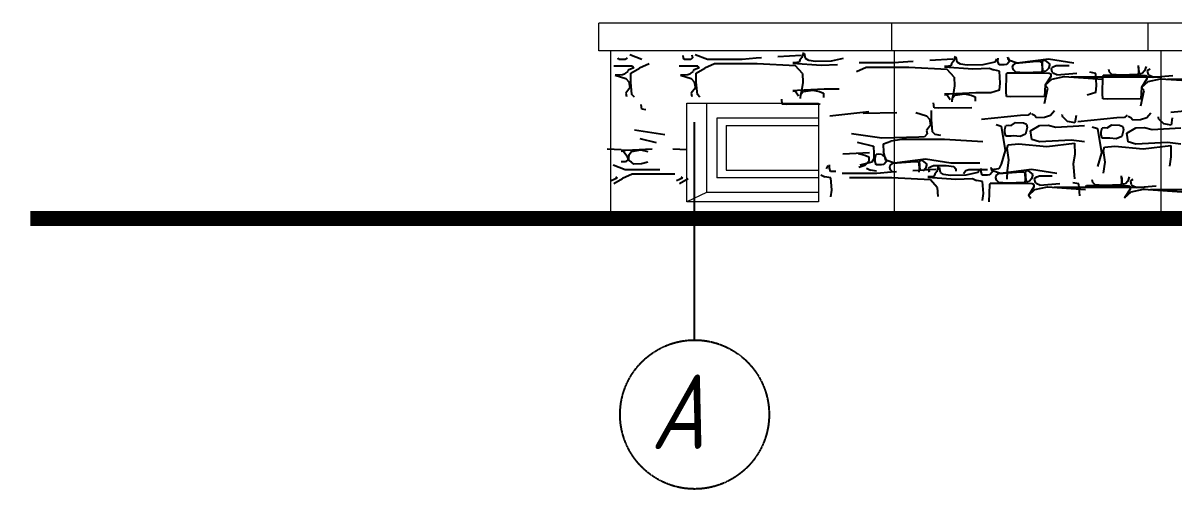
# Model space of a CAD drawing. Header units: millimetres. Extents: x 85048 to 158814, y 1395 to 38919.
# Drawn here: x 109610 to 115784, y 1395 to 3897 of the extents above; entities that cross this region are included whole.
import ezdxf

# ---------------------------------------------------------------- set-up
doc = ezdxf.new("R2010")
doc.units = ezdxf.units.MM
doc.linetypes.add('CENTER2', pattern=[1.125, 0.75, -0.125, 0.125, -0.125])
for name, color, linetype in [('axis', 40, 'CENTER2'), ('hatches', 8, 'Continuous'), ('wall', 5, 'Continuous')]:
    doc.layers.add(name, color=color, linetype=linetype)
doc.styles.add('ESKD', font='eskd.shx', dxfattribs={"oblique": 15})

msp = doc.modelspace()

# ---------------------------------------------------------------- linework, layer by layer
at = {"layer": 'axis'}
msp.add_line((113215.9, 2195.2, -1.6), (113215.9, 3363.9, -1.6), dxfattribs=at)
at = {"layer": 'axis', "color": 3}
msp.add_circle((113215.9, 1795.2, -1.6), 400, dxfattribs=at)
at = {"layer": 'hatches', "color": 252, "ltscale": 50, "true_color": 0x8f9991}
for p, q in [((112808.9, 3702.1, -40.1), (112804.7, 3709.9, -40.1)), ((112853.1, 3710.9, -40.1), (112843.8, 3702.1, -40.1)), ((112933.3, 3702.1, -40.1), (112868.3, 3726, -40.1)), ((113156, 3709.9, -40.1), (113155.1, 3723, -40.1)), ((113160.1, 3702.1, -40.1), (113156, 3709.9, -40.1)), ((113204.3, 3710.9, -40.1), (113195.1, 3702.1, -40.1)), ((113201.9, 3726.3, -40.1), (113204.3, 3710.9, -40.1)), ((113284.5, 3702.1, -40.1), (113219.5, 3726, -40.1)), ((113546.5, 3708, -40.1), (113470.8, 3702.1, -40.1)), ((113575.2, 3710.5, -40.1), (113546.5, 3708, -40.1)), ((113663.5, 3716.8, -40.1), (113787.3, 3724.9, -40.1)), ((113791.9, 3711.3, -96.1), (113781.3, 3697.3, -96.1)), ((113800.5, 3739.4, -96.1), (113791.9, 3711.3, -96.1)), ((113811.3, 3706.6, -96.1), (113806.1, 3732.6, -96.1)), ((113828.4, 3695.8, -96.1), (113811.3, 3706.6, -96.1)), ((114012.9, 3706.6, -96.1), (113948.4, 3691.6, -96.1)), ((114477.8, 3697.3, -43.9), (114601.6, 3705.4, -43.9)), ((114614.8, 3719.9, -99.9), (114606.2, 3691.8, -99.9)), ((114625.6, 3687.1, -99.9), (114620.4, 3713.2, -99.9)), ((114836.7, 3704.6, -99.9), (114827.2, 3687.1, -99.9)), ((114844.4, 3691, -99.9), (114845.5, 3708.2, -99.9)), ((114901.6, 3698.1, -99.9), (114897.6, 3713.2, -99.9)), ((114901, 3710.3, -99.9), (114904.2, 3688.8, -99.9)), ((112881.6, 3664.6, 15.9), (112781.6, 3664.6, 15.9)), ((112843.8, 3702.1, -40.1), (112808.9, 3702.1, -40.1)), ((112858.4, 3643.1, 15.9), (112857.5, 3636.6, 15.9)), ((112889.9, 3656.5, 15.9), (112858.4, 3643.1, 15.9)), ((112873.3, 3628.1, 15.9), (112919.8, 3654.7, 15.9)), ((112881.6, 3664.6, 15.9), (112889.9, 3656.5, 15.9)), ((112971.5, 3678.5, -40.1), (112919.8, 3654.7, 15.9)), ((113232.8, 3664.6, 15.9), (113132.9, 3664.6, 15.9)), ((113195.1, 3702.1, -40.1), (113160.1, 3702.1, -40.1)), ((113209.7, 3643.1, 15.9), (113208.8, 3636.6, 15.9)), ((113241.2, 3656.5, 15.9), (113209.7, 3643.1, 15.9)), ((113224.6, 3628.1, 15.9), (113271, 3654.7, 15.9)), ((113232.8, 3664.6, 15.9), (113241.2, 3656.5, 15.9)), ((113322.8, 3678.5, -40.1), (113271, 3654.7, 15.9)), ((113470.8, 3702.1, -40.1), (113284.5, 3702.1, -40.1)), ((113551.6, 3678.5, -40.1), (113322.8, 3678.5, -40.1)), ((113758.1, 3666.6, -40.1), (113551.6, 3678.5, -40.1)), ((113750, 3683.2, -96.1), (113744, 3683.5, -96.1)), ((113744, 3681.4, -96.1), (113894.8, 3670.7, -96.1)), ((113776.7, 3686.1, -96.1), (113750, 3683.2, -96.1)), ((113794.6, 3626.5, 15.9), (113758.1, 3666.6, -40.1)), ((113781.3, 3697.3, -96.1), (113776.7, 3686.1, -96.1)), ((113865.3, 3690.8, -96.1), (113828.4, 3695.8, -96.1)), ((113948.4, 3691.6, -96.1), (113865.3, 3690.8, -96.1)), ((113894.8, 3670.7, -96.1), (113983.9, 3674.2, -96.1)), ((114137.1, 3659, -43.9), (114085.3, 3635.2, 12.1)), ((114285.1, 3682.6, -43.9), (114098.8, 3682.6, -43.9)), ((114365.9, 3659, -43.9), (114137.1, 3659, -43.9)), ((114360.8, 3688.5, -43.9), (114285.1, 3682.6, -43.9)), ((114389.5, 3691, -43.9), (114360.8, 3688.5, -43.9)), ((114572.4, 3647.1, -43.9), (114365.9, 3659, -43.9)), ((114564.3, 3663.7, -99.9), (114558.3, 3664.1, -99.9)), ((114558.3, 3661.9, -99.9), (114709.1, 3651.2, -99.9)), ((114591, 3666.6, -99.9), (114564.3, 3663.7, -99.9)), ((114608.9, 3607.1, 12.1), (114572.4, 3647.1, -43.9)), ((114595.6, 3677.9, -99.9), (114591, 3666.6, -99.9)), ((114606.2, 3691.8, -99.9), (114595.6, 3677.9, -99.9)), ((114642.7, 3676.4, -99.9), (114625.6, 3687.1, -99.9)), ((114679.6, 3671.3, -99.9), (114642.7, 3676.4, -99.9)), ((114762.7, 3672.1, -99.9), (114679.6, 3671.3, -99.9)), ((114709.1, 3651.2, -99.9), (114798.2, 3654.7, -99.9)), ((114827.2, 3687.1, -99.9), (114762.7, 3672.1, -99.9)), ((114798.2, 3654.7, -99.9), (114820.2, 3644.9, -99.9)), ((114852.3, 3638.8, -99.9), (114820.2, 3644.9, -99.9)), ((114850.5, 3672.9, -99.9), (114844.4, 3691, -99.9)), ((114878.2, 3672.9, -99.9), (114850.5, 3672.9, -99.9)), ((114891.3, 3674.6, -99.9), (114878.2, 3672.9, -99.9)), ((114904.2, 3688.8, -99.9), (114891.3, 3674.6, -99.9)), ((114948.4, 3681.9, -99.9), (114901.6, 3698.1, -99.9)), ((114923.3, 3659.5, -99.9), (114926.1, 3670.3, -99.9)), ((114927, 3646.5, -99.9), (114923.3, 3659.5, -99.9)), ((114926.1, 3670.3, -99.9), (114939.6, 3681.9, -99.9)), ((114939.6, 3633.9, -99.9), (114927, 3646.5, -99.9)), ((114939.6, 3681.9, -99.9), (115034.1, 3689.9, -99.9)), ((115115, 3703.8, -99.9), (114948.4, 3681.9, -99.9)), ((115034.1, 3689.9, -99.9), (115069.8, 3691.4, -99.9)), ((115069.8, 3691.4, -99.9), (115078.3, 3686.6, -99.9)), ((115078.3, 3686.6, -99.9), (115079.8, 3681.9, -99.9)), ((115079.8, 3681.9, -99.9), (115081.5, 3651.7, -99.9)), ((115081.5, 3651.7, -99.9), (115079.8, 3633.9, -99.9)), ((115097.2, 3696.3, -99.9), (115082.8, 3696.2, -99.9)), ((115082.8, 3696.2, -99.9), (115083.3, 3689.8, -99.9)), ((115084, 3672.7, -99.9), (115083.3, 3689.8, -99.9)), ((115085.5, 3640, -99.9), (115084, 3672.7, -99.9)), ((115097.2, 3696.3, -99.9), (115122.8, 3676.6, -99.9)), ((115115, 3653.4, -99.9), (115102.1, 3639.2, -99.9)), ((115251, 3681.3, -99.9), (115115, 3703.8, -99.9)), ((115122.8, 3676.6, -99.9), (115115, 3653.4, -99.9)), ((115131.2, 3651.3, -99.9), (115134.2, 3658, -99.9)), ((115135.8, 3633.9, -99.9), (115131.2, 3651.3, -99.9)), ((115134.2, 3658, -99.9), (115144.5, 3663.7, -99.9)), ((115144.5, 3663.7, -99.9), (115157.2, 3669, -99.9)), ((115157.2, 3669, -99.9), (115193, 3669.3, -99.9)), ((115193, 3669.3, -99.9), (115225.8, 3669.1, -99.9)), ((115443.9, 3634, 12.1), (115440.2, 3647, 12.1)), ((115596.7, 3669.4, 12.1), (115598.4, 3639.2, 12.1)), ((115602.4, 3627.5, 12.1), (115600.9, 3660.2, 12.1)), ((115639.7, 3664, 12.1), (115631.9, 3640.9, 12.1)), ((115648.1, 3638.8, 12.1), (115651.1, 3645.5, 12.1)), ((115651.1, 3645.5, 12.1), (115661.4, 3651.2, 12.1)), ((112828, 3619.3, 15.9), (112789.5, 3617.4, 15.9)), ((112789.5, 3617.4, 15.9), (112846, 3598.5, 15.9)), ((112839.4, 3622.8, 15.9), (112828, 3619.3, 15.9)), ((112846.6, 3630.5, 15.9), (112839.4, 3622.8, 15.9)), ((112846, 3598.5, 15.9), (112863.1, 3580.7, 15.9)), ((112857.5, 3636.6, 15.9), (112846.6, 3630.5, 15.9)), ((112873.2, 3579.3, 15.9), (112873.3, 3628.1, 15.9)), ((113179.2, 3619.3, 15.9), (113140.7, 3617.4, 15.9)), ((113140.7, 3617.4, 15.9), (113197.2, 3598.5, 15.9)), ((113190.7, 3622.8, 15.9), (113179.2, 3619.3, 15.9)), ((113197.8, 3630.5, 15.9), (113190.7, 3622.8, 15.9)), ((113197.2, 3598.5, 15.9), (113214.4, 3580.7, 15.9)), ((113208.8, 3636.6, 15.9), (113197.8, 3630.5, 15.9)), ((113224.4, 3579.3, 15.9), (113224.6, 3628.1, 15.9)), ((113794.6, 3626.5, 15.9), (113797.2, 3578.6, 15.9)), ((114608.9, 3607.1, 12.1), (114611.6, 3559.1, 12.1)), ((114856.8, 3573.7, -99.9), (114852.3, 3638.8, -99.9)), ((114888.3, 3529.5, -99.9), (114890.6, 3622, -99.9)), ((114890.6, 3622, -99.9), (114893, 3629.3, -99.9)), ((114893, 3629.3, -99.9), (115094.8, 3629.3, -99.9)), ((114984.8, 3629.8, -99.9), (114939.6, 3633.9, -99.9)), ((115079.8, 3633.9, -99.9), (114984.8, 3629.8, -99.9)), ((115089, 3637.5, -99.9), (115085.5, 3640, -99.9)), ((115102.1, 3639.2, -99.9), (115089, 3637.5, -99.9)), ((115094.8, 3629.3, -99.9), (115119.1, 3628.1, -99.9)), ((115127.4, 3610.5, -99.9), (115098.1, 3564, -99.9)), ((115098.1, 3564, -99.9), (115133.5, 3596.4, -99.9)), ((115119.1, 3628.1, -99.9), (115128.1, 3623.4, -99.9)), ((115128.1, 3623.4, -99.9), (115127.4, 3610.5, -99.9)), ((115133.5, 3596.4, -99.9), (115200.1, 3609.7, -99.9)), ((115144.5, 3625.8, -99.9), (115135.8, 3633.9, -99.9)), ((115160.1, 3619.3, -99.9), (115144.5, 3625.8, -99.9)), ((115267.2, 3625.8, -99.9), (115159.6, 3617.9, -99.9)), ((115159.6, 3617.9, -99.9), (115160.1, 3619.3, -99.9)), ((115200.1, 3609.7, -99.9), (115405.7, 3596.4, -99.9)), ((115724.7, 3606, 123), (115237.2, 3606, 123)), ((115369.2, 3626.3, 12.1), (115337.1, 3632.4, 12.1)), ((115373.7, 3561.2, 12.1), (115369.2, 3626.3, 12.1)), ((115405.2, 3516.9, 12.1), (115407.5, 3609.5, 12.1)), ((115407.5, 3609.5, 12.1), (115409.9, 3616.8, 12.1)), ((115409.9, 3616.8, 12.1), (115611.7, 3616.8, 12.1)), ((115456.5, 3621.4, 12.1), (115443.9, 3634, 12.1)), ((115501.7, 3617.3, 12.1), (115456.5, 3621.4, 12.1)), ((115596.7, 3621.4, 12.1), (115501.7, 3617.3, 12.1)), ((115598.4, 3639.2, 12.1), (115596.7, 3621.4, 12.1)), ((115605.9, 3625, 12.1), (115602.4, 3627.5, 12.1)), ((115619, 3626.7, 12.1), (115605.9, 3625, 12.1)), ((115611.7, 3616.8, 12.1), (115636, 3615.6, 12.1)), ((115644.3, 3598, 12.1), (115615, 3551.5, 12.1)), ((115615, 3551.5, 12.1), (115650.4, 3583.9, 12.1)), ((115631.9, 3640.9, 12.1), (115619, 3626.7, 12.1)), ((115636, 3615.6, 12.1), (115645, 3610.8, 12.1)), ((115645, 3610.8, 12.1), (115644.3, 3598, 12.1)), ((115652.7, 3621.4, 12.1), (115648.1, 3638.8, 12.1)), ((115650.4, 3583.9, 12.1), (115717, 3597.2, 12.1)), ((115661.4, 3613.3, 12.1), (115652.7, 3621.4, 12.1)), ((115677, 3606.8, 12.1), (115661.4, 3613.3, 12.1)), ((115784.1, 3613.3, 12.1), (115676.5, 3605.4, 12.1)), ((115676.5, 3605.4, 12.1), (115677, 3606.8, 12.1)), ((115717, 3597.2, 12.1), (115859.9, 3588, 12.1)), ((115859.8, 3593.5, 235), (115754.1, 3593.5, 235)), ((112868.6, 3548.5, 15.9), (112846, 3520.5, 15.9)), ((112846, 3520.5, 15.9), (112850.4, 3502, 15.9)), ((112863.1, 3580.7, 15.9), (112868.6, 3548.5, 15.9)), ((112879.7, 3513.4, 15.9), (112873.2, 3579.3, 15.9)), ((113219.8, 3548.5, 15.9), (113197.2, 3520.5, 15.9)), ((113197.2, 3520.5, 15.9), (113201.7, 3502, 15.9)), ((113214.4, 3580.7, 15.9), (113219.8, 3548.5, 15.9)), ((113230.9, 3513.4, 15.9), (113224.4, 3579.3, 15.9)), ((113767.9, 3534.5, -96.1), (113744, 3533.8, -96.1)), ((113744, 3531.3, -96.1), (113755.1, 3533.5, -96.1)), ((113755.1, 3533.5, -96.1), (113774.4, 3506.8, -96.1)), ((113910.6, 3541.5, -96.1), (113767.9, 3534.5, -96.1)), ((113789.8, 3533.1, 15.9), (113783.1, 3504.3, 15.9)), ((113786.1, 3513.8, -96.1), (113799.7, 3528.7, -96.1)), ((113797.2, 3578.6, 15.9), (113789.8, 3533.1, 15.9)), ((113799.7, 3528.7, -96.1), (113849.7, 3537.2, -96.1)), ((113849.7, 3537.2, -96.1), (113886.4, 3528.7, -96.1)), ((113886.4, 3528.7, -96.1), (113908.2, 3520.6, -96.1)), ((113908.2, 3520.6, -96.1), (113907.2, 3497.2, -96.1)), ((113992.3, 3542.3, -96.1), (113910.6, 3541.5, -96.1)), ((114724.9, 3522, -99.9), (114582.3, 3515, -99.9)), ((114611.6, 3559.1, 12.1), (114604.2, 3513.7, 12.1)), ((114806.6, 3522.8, -99.9), (114724.9, 3522, -99.9)), ((114852.3, 3537.3, -99.9), (114806.6, 3522.8, -99.9)), ((114852.3, 3537.3, -99.9), (114856.8, 3573.7, -99.9)), ((114891.1, 3503.4, -99.9), (114888.3, 3529.5, -99.9)), ((115098.1, 3564, -99.9), (115094.8, 3503.4, -99.9)), ((115095, 3464.3, -99.9), (115112.1, 3546.9, -99.9)), ((115112.1, 3546.9, -99.9), (115098.1, 3564, -99.9)), ((115369.2, 3524.8, 12.1), (115323.5, 3510.3, 12.1)), ((115369.2, 3524.8, 12.1), (115373.7, 3561.2, 12.1)), ((115615, 3551.5, 12.1), (115611.7, 3490.9, 12.1)), ((115611.9, 3451.7, 12.1), (115629, 3534.4, 12.1)), ((115629, 3534.4, 12.1), (115615, 3551.5, 12.1)), ((112892.4, 3499.5, 15.9), (112879.7, 3513.4, 15.9)), ((112931.7, 3434.3, 15.9), (112928.9, 3460.4, 15.9)), ((113243.6, 3499.5, 15.9), (113230.9, 3513.4, 15.9)), ((113686.8, 3461.6, 15.9), (113684, 3487.6, 15.9)), ((113709.7, 3458.8, 15.9), (113686.8, 3461.6, 15.9)), ((113890.5, 3461.6, 15.9), (113709.7, 3458.8, 15.9)), ((113784.5, 3492.7, -96.1), (113786.1, 3513.8, -96.1)), ((114501.1, 3442.1, 12.1), (114498.4, 3468.1, 12.1)), ((114582.3, 3515, -99.9), (114558.3, 3514.3, -99.9)), ((114558.3, 3511.8, -99.9), (114569.4, 3514, -99.9)), ((114569.4, 3514, -99.9), (114588.7, 3487.3, -99.9)), ((114604.2, 3513.7, 12.1), (114597.4, 3484.8, 12.1)), ((114598.8, 3473.3, -99.9), (114600.4, 3494.3, -99.9)), ((114600.4, 3494.3, -99.9), (114614, 3509.2, -99.9)), ((114614, 3509.2, -99.9), (114664, 3517.7, -99.9)), ((114664, 3517.7, -99.9), (114700.7, 3509.2, -99.9)), ((114700.7, 3509.2, -99.9), (114722.5, 3501.2, -99.9)), ((114722.5, 3501.2, -99.9), (114721.6, 3477.8, -99.9)), ((114914, 3500.7, -99.9), (114891.1, 3503.4, -99.9)), ((115094.8, 3503.4, -99.9), (114914, 3500.7, -99.9)), ((115408, 3490.9, 12.1), (115405.2, 3516.9, 12.1)), ((115430.9, 3488.1, 12.1), (115408, 3490.9, 12.1)), ((115611.7, 3490.9, 12.1), (115430.9, 3488.1, 12.1)), ((112954.6, 3431.6, 15.9), (112931.7, 3434.3, 15.9)), ((114151.2, 3419.7, -96.1), (113941.2, 3397.7, -96.1)), ((114300.9, 3414.9, 12.1), (114120.1, 3412.1, 12.1)), ((114403.6, 3417.3, -43.9), (114460.1, 3398.4, -43.9)), ((114460.1, 3398.4, -43.9), (114477.2, 3380.6, -43.9)), ((114487.3, 3379.2, -43.9), (114487.5, 3428, -43.9)), ((114524, 3439.3, 12.1), (114501.1, 3442.1, 12.1)), ((114704.8, 3442.1, 12.1), (114524, 3439.3, 12.1)), ((114965.5, 3400.2, -99.9), (114755.5, 3378.3, -99.9)), ((115006.6, 3401.6, -99.9), (114965.5, 3400.2, -99.9)), ((115020.5, 3414.7, -99.9), (115006.6, 3401.6, -99.9)), ((115040, 3400.2, -99.9), (115025.7, 3407.1, -99.9)), ((115051.9, 3388.9, -99.9), (115040, 3400.2, -99.9)), ((115126.6, 3400.2, -99.9), (115093.4, 3389.9, -99.9)), ((115147.5, 3424.8, -99.9), (115126.6, 3400.2, -99.9)), ((115189.4, 3399.9, -99.9), (115190.1, 3405.7, -99.9)), ((115191.8, 3392.6, -99.9), (115189.4, 3399.9, -99.9)), ((115263.5, 3400.8, -99.9), (115257.8, 3361.8, -99.9)), ((115537.4, 3402.2, 12.1), (115523.5, 3389.1, 12.1)), ((115664.4, 3412.3, 12.1), (115643.5, 3387.7, 12.1)), ((115864.7, 3426.4, 12.1), (115772.9, 3416.8, 12.1)), ((114482.7, 3348.4, -43.9), (114460.1, 3320.4, -43.9)), ((114477.2, 3380.6, -43.9), (114482.7, 3348.4, -43.9)), ((114493.8, 3313.3, -43.9), (114487.3, 3379.2, -43.9)), ((114834.1, 3351.9, -99.9), (114861.5, 3343.1, -99.9)), ((114861.5, 3343.1, -99.9), (114884, 3212.8, -99.9)), ((114881.9, 3325.8, -99.9), (114886.9, 3347.7, -99.9)), ((114886.9, 3347.7, -99.9), (114898.5, 3349.1, -99.9)), ((114898.5, 3349.1, -99.9), (114914.6, 3347.7, -99.9)), ((114914.6, 3347.7, -99.9), (114938.6, 3362.4, -99.9)), ((114938.6, 3362.4, -99.9), (114980.8, 3361.9, -99.9)), ((114980.8, 3361.9, -99.9), (114998.3, 3353.8, -99.9)), ((115000.6, 3335.5, -99.9), (114992.5, 3299.8, -99.9)), ((114998.3, 3353.8, -99.9), (115000.6, 3335.5, -99.9)), ((115019.3, 3318.6, -99.9), (115066.9, 3346.2, -99.9)), ((115093.4, 3389.9, -99.9), (115051.9, 3388.9, -99.9)), ((115066.9, 3346.2, -99.9), (115114.4, 3348, -99.9)), ((115114.4, 3348, -99.9), (115155.2, 3338.6, -99.9)), ((115155.2, 3338.6, -99.9), (115309.6, 3346.2, -99.9)), ((115218.5, 3368.2, -99.9), (115191.8, 3392.6, -99.9)), ((115258.1, 3361.7, -99.9), (115218.5, 3368.2, -99.9)), ((115482.4, 3387.7, 12.1), (115272.4, 3365.7, 12.1)), ((115351, 3339.3, 12.1), (115378.4, 3330.6, 12.1)), ((115398.8, 3313.2, 12.1), (115403.8, 3335.2, 12.1)), ((115403.8, 3335.2, 12.1), (115415.4, 3336.6, 12.1)), ((115415.4, 3336.6, 12.1), (115431.5, 3335.2, 12.1)), ((115431.5, 3335.2, 12.1), (115455.5, 3349.9, 12.1)), ((115455.5, 3349.9, 12.1), (115497.7, 3349.4, 12.1)), ((115523.5, 3389.1, 12.1), (115482.4, 3387.7, 12.1)), ((115497.7, 3349.4, 12.1), (115515.2, 3341.3, 12.1)), ((115515.2, 3341.3, 12.1), (115517.5, 3323, 12.1)), ((115556.9, 3387.7, 12.1), (115542.6, 3394.6, 12.1)), ((115568.8, 3376.4, 12.1), (115556.9, 3387.7, 12.1)), ((115610.3, 3377.4, 12.1), (115568.8, 3376.4, 12.1)), ((115583.8, 3333.7, 12.1), (115631.3, 3335.5, 12.1)), ((115643.5, 3387.7, 12.1), (115610.3, 3377.4, 12.1)), ((115631.3, 3335.5, 12.1), (115672.1, 3326.1, 12.1)), ((115706.3, 3387.3, 12.1), (115707, 3393.2, 12.1)), ((115708.7, 3380.1, 12.1), (115706.3, 3387.3, 12.1)), ((115735.4, 3355.7, 12.1), (115708.7, 3380.1, 12.1)), ((115775, 3349.2, 12.1), (115735.4, 3355.7, 12.1)), ((115780.4, 3388.3, 12.1), (115774.7, 3349.3, 12.1)), ((113056.1, 3297.5, -40.1), (112893, 3321.4, -40.1)), ((112922.5, 3276.3, -96.1), (113010.3, 3255.4, -96.1)), ((114221.7, 3278, -43.9), (114058.6, 3301.9, -43.9)), ((114420.5, 3283.9, -43.9), (114221.7, 3278, -43.9)), ((114449.2, 3286.4, -43.9), (114420.5, 3283.9, -43.9)), ((114464.6, 3301.9, -43.9), (114449.2, 3286.4, -43.9)), ((114460.1, 3320.4, -43.9), (114464.6, 3301.9, -43.9)), ((114506.5, 3299.4, -43.9), (114493.8, 3313.3, -43.9)), ((114537.5, 3292.7, -43.9), (114506.5, 3299.4, -43.9)), ((114880.8, 3308.6, -99.9), (114881.9, 3325.8, -99.9)), ((114886.9, 3290.5, -99.9), (114880.8, 3308.6, -99.9)), ((114914.6, 3290.5, -99.9), (114886.9, 3290.5, -99.9)), ((114927.8, 3292.2, -99.9), (114914.6, 3290.5, -99.9)), ((114962.8, 3287.5, -99.9), (114927.8, 3292.2, -99.9)), ((114992.5, 3299.8, -99.9), (114962.8, 3287.5, -99.9)), ((115026.3, 3271.4, -99.9), (115019.3, 3318.6, -99.9)), ((115378.4, 3330.6, 12.1), (115400.9, 3200.3, 12.1)), ((115397.7, 3296.1, 12.1), (115398.8, 3313.2, 12.1)), ((115403.8, 3278, 12.1), (115397.7, 3296.1, 12.1)), ((115431.5, 3278, 12.1), (115403.8, 3278, 12.1)), ((115444.7, 3279.7, 12.1), (115431.5, 3278, 12.1)), ((115479.7, 3275, 12.1), (115444.7, 3279.7, 12.1)), ((115509.4, 3287.3, 12.1), (115479.7, 3275, 12.1)), ((115517.5, 3323, 12.1), (115509.4, 3287.3, 12.1)), ((115536.2, 3306.1, 12.1), (115583.8, 3333.7, 12.1)), ((115543.2, 3258.9, 12.1), (115536.2, 3306.1, 12.1)), ((115672.1, 3326.1, 12.1), (115826.5, 3333.7, 12.1)), ((112822.1, 3216.8, 15.9), (112747.3, 3219.7, 15.9)), ((112846.1, 3212.6, 15.9), (112822.1, 3211.9, 15.9)), ((112822.1, 3209.4, 15.9), (112833.2, 3211.6, 15.9)), ((112833.2, 3211.6, 15.9), (112852.5, 3184.9, 15.9)), ((112988.7, 3219.6, 15.9), (112846.1, 3212.6, 15.9)), ((112877.9, 3206.8, 15.9), (112927.8, 3215.4, 15.9)), ((112927.8, 3215.4, 15.9), (112964.5, 3206.8, 15.9)), ((113173.4, 3216.8, 15.9), (113098.6, 3219.7, 15.9)), ((114088, 3256.8, -99.9), (114175.9, 3235.9, -99.9)), ((114175.9, 3235.9, -99.9), (114178.6, 3196.8, -99.9)), ((114229.2, 3249, -99.9), (114269.8, 3262.1, -99.9)), ((114231, 3202.8, -99.9), (114229.2, 3249, -99.9)), ((114327.9, 3271.9, -155.9), (114269.8, 3262.1, -99.9)), ((114556.8, 3271.9, -155.9), (114327.9, 3271.9, -155.9)), ((114763.3, 3260, -155.9), (114556.8, 3271.9, -155.9)), ((114884, 3212.8, -99.9), (114861.5, 3138.6, -99.9)), ((114893.3, 3225.8, -99.9), (114900, 3243.7, -99.9)), ((114902.6, 3163.2, -99.9), (114893.3, 3225.8, -99.9)), ((114900, 3243.7, -99.9), (114955, 3249, -99.9)), ((114955, 3249, -99.9), (115106.3, 3234.2, -99.9)), ((115066.9, 3259.3, -99.9), (115026.3, 3271.4, -99.9)), ((115237, 3267.4, -99.9), (115066.9, 3259.3, -99.9)), ((115106.3, 3234.2, -99.9), (115255.7, 3251.4, -99.9)), ((115309.6, 3259.3, -99.9), (115237, 3267.4, -99.9)), ((115255.7, 3251.4, -99.9), (115256.4, 3191.5, -99.9)), ((115410.2, 3213.3, 12.1), (115416.9, 3231.2, 12.1)), ((115419.5, 3150.7, 12.1), (115410.2, 3213.3, 12.1)), ((115416.9, 3231.2, 12.1), (115471.9, 3236.5, 12.1)), ((115471.9, 3236.5, 12.1), (115623.2, 3221.7, 12.1)), ((115583.8, 3246.7, 12.1), (115543.2, 3258.9, 12.1)), ((115753.9, 3254.9, 12.1), (115583.8, 3246.7, 12.1)), ((115623.2, 3221.7, 12.1), (115772.6, 3238.9, 12.1)), ((115826.5, 3246.7, 12.1), (115753.9, 3254.9, 12.1)), ((115772.6, 3238.9, 12.1), (115773.3, 3179, 12.1)), ((112844.5, 3152.1, 15.9), (112822.1, 3151.4, 15.9)), ((112858.4, 3165.2, 15.9), (112844.5, 3152.1, 15.9)), ((112852.5, 3184.9, 15.9), (112858.4, 3165.2, 15.9)), ((112862.7, 3170.9, 15.9), (112864.2, 3191.9, 15.9)), ((112863.7, 3157.6, 15.9), (112862.7, 3170.9, 15.9)), ((112877.9, 3150.8, 15.9), (112863.7, 3157.6, 15.9)), ((112864.2, 3191.9, 15.9), (112877.9, 3206.8, 15.9)), ((112889.8, 3139.5, 15.9), (112877.9, 3150.8, 15.9)), ((112964.5, 3150.8, 15.9), (112931.4, 3140.4, 15.9)), ((114154.3, 3200.2, 12.1), (114011.7, 3193.1, 12.1)), ((114093.4, 3195.9, 12.1), (114130.1, 3187.3, 12.1)), ((114167.7, 3149.7, -99.9), (114103.3, 3134.7, -99.9)), ((114130.1, 3187.3, 12.1), (114151.9, 3179.3, 12.1)), ((114151, 3155.9, 12.1), (114130.1, 3131.3, 12.1)), ((114151.9, 3179.3, 12.1), (114151, 3155.9, 12.1)), ((114177.2, 3167.3, -99.9), (114167.7, 3149.7, -99.9)), ((114178.6, 3196.8, -99.9), (114177.2, 3167.3, -99.9)), ((114184.9, 3153.6, -99.9), (114186, 3170.8, -99.9)), ((114191, 3135.6, -99.9), (114184.9, 3153.6, -99.9)), ((114186, 3170.8, -99.9), (114191, 3192.7, -99.9)), ((114191, 3192.7, -99.9), (114202.6, 3194.2, -99.9)), ((114202.6, 3194.2, -99.9), (114218.8, 3192.7, -99.9)), ((114218.8, 3192.7, -99.9), (114241.5, 3173, -99.9)), ((114242.2, 3160.7, -99.9), (114230.1, 3206.4, -99.9)), ((114244.8, 3151.5, -99.9), (114231.9, 3137.3, -99.9)), ((114241.5, 3173, -99.9), (114244.8, 3151.5, -99.9)), ((114289, 3144.6, -99.9), (114242.2, 3160.7, -99.9)), ((114280.1, 3144.6, -99.9), (114374.7, 3152.5, -99.9)), ((114455.5, 3166.5, -99.9), (114289, 3144.6, -99.9)), ((114374.7, 3152.5, -99.9), (114410.3, 3154.1, -99.9)), ((114410.3, 3154.1, -99.9), (114418.8, 3149.2, -99.9)), ((114418.8, 3149.2, -99.9), (114420.3, 3144.6, -99.9)), ((114437.7, 3159, -99.9), (114423.4, 3158.8, -99.9)), ((114423.4, 3158.8, -99.9), (114423.8, 3152.5, -99.9)), ((114424.5, 3135.4, -99.9), (114423.8, 3152.5, -99.9)), ((114437.7, 3159, -99.9), (114463.4, 3139.2, -99.9)), ((114591.5, 3144, -99.9), (114455.5, 3166.5, -99.9)), ((114895, 3103.6, -99.9), (114902.6, 3163.2, -99.9)), ((115256.4, 3191.5, -99.9), (115248.8, 3140.4, -99.9)), ((115400.9, 3200.3, 12.1), (115378.4, 3126.1, 12.1)), ((115411.9, 3091.1, 12.1), (115419.5, 3150.7, 12.1)), ((115773.3, 3179, 12.1), (115765.7, 3127.9, 12.1)), ((112842.8, 3109.4, -40.1), (112777.8, 3133.3, -40.1)), ((113029, 3109.4, -40.1), (112842.8, 3109.4, -40.1)), ((112931.4, 3140.4, 15.9), (112889.8, 3139.5, 15.9)), ((113931.9, 3131.4, -96.1), (113922.3, 3113.9, -96.1)), ((113939.6, 3117.8, -96.1), (113940.6, 3134.9, -96.1)), ((113945.7, 3099.7, -96.1), (113939.6, 3117.8, -96.1)), ((113973.4, 3099.7, -96.1), (113945.7, 3099.7, -96.1)), ((114194.6, 3089.9, -43.9), (114008.3, 3089.9, -43.9)), ((114130.1, 3131.3, 12.1), (114096.9, 3121, 12.1)), ((114138.8, 3117.4, -99.9), (114160.8, 3107.6, -99.9)), ((114192.8, 3101.5, -99.9), (114160.8, 3107.6, -99.9)), ((114218.8, 3135.6, -99.9), (114191, 3135.6, -99.9)), ((114270.3, 3095.8, -43.9), (114194.6, 3089.9, -43.9)), ((114231.9, 3137.3, -99.9), (114218.8, 3135.6, -99.9)), ((114263.9, 3122.2, -99.9), (114266.6, 3132.9, -99.9)), ((114267.6, 3109.2, -99.9), (114263.9, 3122.2, -99.9)), ((114266.6, 3132.9, -99.9), (114280.1, 3144.6, -99.9)), ((114280.1, 3096.6, -99.9), (114267.6, 3109.2, -99.9)), ((114299, 3098.3, -43.9), (114270.3, 3095.8, -43.9)), ((114387.3, 3104.6, -43.9), (114511.1, 3112.7, -43.9)), ((114420.3, 3144.6, -99.9), (114422, 3114.3, -99.9)), ((114422, 3114.3, -99.9), (114420.3, 3096.6, -99.9)), ((114426, 3102.7, -99.9), (114424.5, 3135.4, -99.9)), ((114455.5, 3116.1, -99.9), (114442.6, 3101.9, -99.9)), ((114463.4, 3139.2, -99.9), (114455.5, 3116.1, -99.9)), ((114471.7, 3113.9, -99.9), (114474.7, 3120.7, -99.9)), ((114476.4, 3096.6, -99.9), (114471.7, 3113.9, -99.9)), ((114474.7, 3120.7, -99.9), (114485, 3126.3, -99.9)), ((114485, 3126.3, -99.9), (114497.8, 3131.7, -99.9)), ((114497.8, 3131.7, -99.9), (114533.5, 3131.9, -99.9)), ((114515.7, 3099.1, -99.9), (114505.1, 3085.2, -99.9)), ((114524.3, 3127.2, -99.9), (114515.7, 3099.1, -99.9)), ((114535.1, 3094.4, -99.9), (114529.9, 3120.5, -99.9)), ((114533.5, 3131.9, -99.9), (114566.4, 3131.8, -99.9)), ((114552.2, 3083.7, -99.9), (114535.1, 3094.4, -99.9)), ((114566.4, 3131.8, -99.9), (114607.7, 3126.3, -99.9)), ((114747.4, 3144.5, -99.9), (114591.5, 3144, -99.9)), ((114607.7, 3126.3, -99.9), (114617.4, 3113.6, -99.9)), ((114617.4, 3113.6, -99.9), (114617.8, 3101.4, -99.9)), ((114659.5, 3088.5, -99.9), (114672.4, 3104.4, -99.9)), ((114736.7, 3094.4, -99.9), (114672.2, 3079.4, -99.9)), ((114672.4, 3104.4, -99.9), (114688.5, 3110.5, -99.9)), ((114688.5, 3110.5, -99.9), (114788.4, 3110.5, -99.9)), ((114746.2, 3111.9, -99.9), (114736.7, 3094.4, -99.9)), ((114753.9, 3098.3, -99.9), (114754.9, 3115.5, -99.9)), ((114760, 3080.2, -99.9), (114753.9, 3098.3, -99.9)), ((114813.7, 3096.1, -99.9), (114800.8, 3081.9, -99.9)), ((114811.1, 3105.4, -99.9), (114807.1, 3120.5, -99.9)), ((114849.4, 3114.5, -99.9), (114809.9, 3108.1, -99.9)), ((114810.5, 3117.6, -99.9), (114813.7, 3096.1, -99.9)), ((114857.9, 3089.2, -99.9), (114811.1, 3105.4, -99.9)), ((114835.6, 3077.6, -99.9), (114849.1, 3089.2, -99.9)), ((114849.1, 3089.2, -99.9), (114943.6, 3097.2, -99.9)), ((114861.5, 3138.6, -99.9), (114849.4, 3114.5, -99.9)), ((115024.5, 3111.2, -99.9), (114857.9, 3089.2, -99.9)), ((114894.6, 3058.4, -99.9), (114895, 3103.6, -99.9)), ((114943.6, 3097.2, -99.9), (114979.3, 3098.7, -99.9)), ((114979.3, 3098.7, -99.9), (114987.8, 3093.9, -99.9)), ((114987.8, 3093.9, -99.9), (114989.3, 3089.2, -99.9)), ((114989.3, 3089.2, -99.9), (114991, 3059, -99.9)), ((115006.7, 3103.6, -99.9), (114992.3, 3103.5, -99.9)), ((114992.3, 3103.5, -99.9), (114992.8, 3097.1, -99.9)), ((114993.5, 3080.1, -99.9), (114992.8, 3097.1, -99.9)), ((115006.7, 3103.6, -99.9), (115032.3, 3083.9, -99.9)), ((115160.4, 3088.6, -99.9), (115024.5, 3111.2, -99.9)), ((115248.8, 3140.4, -99.9), (115255.1, 3060.1, -99.9)), ((112799.4, 3063.8, 15.9), (112767.9, 3050.4, 15.9)), ((112782.8, 3035.4, 15.9), (112829.3, 3062, 15.9)), ((112791, 3071.9, 15.9), (112799.4, 3063.8, 15.9)), ((112881, 3085.8, -40.1), (112829.3, 3062, 15.9)), ((113109.9, 3085.8, -40.1), (112881, 3085.8, -40.1)), ((113150.6, 3063.8, 15.9), (113119.2, 3050.4, 15.9)), ((113134.1, 3035.4, 15.9), (113180.5, 3062, 15.9)), ((113142.3, 3071.9, 15.9), (113150.6, 3063.8, 15.9)), ((113893.4, 3081.5, -96.1), (113915.4, 3071.7, -96.1)), ((113947.5, 3065.6, -96.1), (113915.4, 3071.7, -96.1)), ((113952, 3000.5, -96.1), (113947.5, 3065.6, -96.1)), ((114275.4, 3066.3, -43.9), (114046.6, 3066.3, -43.9)), ((114481.9, 3054.4, -43.9), (114275.4, 3066.3, -43.9)), ((114473.8, 3071, -99.9), (114467.8, 3071.4, -99.9)), ((114467.8, 3069.3, -99.9), (114618.6, 3058.5, -99.9)), ((114500.5, 3073.9, -99.9), (114473.8, 3071, -99.9)), ((114518.4, 3014.4, 12.1), (114481.9, 3054.4, -43.9)), ((114505.1, 3085.2, -99.9), (114500.5, 3073.9, -99.9)), ((114589.1, 3078.6, -99.9), (114552.2, 3083.7, -99.9)), ((114672.2, 3079.4, -99.9), (114589.1, 3078.6, -99.9)), ((114618.6, 3058.5, -99.9), (114707.7, 3062, -99.9)), ((114707.7, 3062, -99.9), (114729.7, 3052.2, -99.9)), ((114761.8, 3046.1, -99.9), (114729.7, 3052.2, -99.9)), ((114787.7, 3080.2, -99.9), (114760, 3080.2, -99.9)), ((114766.3, 2981, -99.9), (114761.8, 3046.1, -99.9)), ((114800.8, 3081.9, -99.9), (114787.7, 3080.2, -99.9)), ((114797.8, 2936.8, -99.9), (114800, 3029.3, -99.9)), ((114800, 3029.3, -99.9), (114802.5, 3036.7, -99.9)), ((114802.5, 3036.7, -99.9), (115004.3, 3036.7, -99.9)), ((114832.8, 3066.8, -99.9), (114835.6, 3077.6, -99.9)), ((114836.5, 3053.8, -99.9), (114832.8, 3066.8, -99.9)), ((114849.1, 3041.2, -99.9), (114836.5, 3053.8, -99.9)), ((114894.3, 3037.1, -99.9), (114849.1, 3041.2, -99.9)), ((114989.3, 3041.2, -99.9), (114894.3, 3037.1, -99.9)), ((114991, 3059, -99.9), (114989.3, 3041.2, -99.9)), ((114995, 3047.3, -99.9), (114993.5, 3080.1, -99.9)), ((114998.4, 3044.8, -99.9), (114995, 3047.3, -99.9)), ((115011.6, 3046.5, -99.9), (114998.4, 3044.8, -99.9)), ((115004.3, 3036.7, -99.9), (115028.6, 3035.4, -99.9)), ((115024.5, 3060.7, -99.9), (115011.6, 3046.5, -99.9)), ((115032.3, 3083.9, -99.9), (115024.5, 3060.7, -99.9)), ((115028.6, 3035.4, -99.9), (115037.6, 3030.7, -99.9)), ((115037.6, 3030.7, -99.9), (115036.9, 3017.8, -99.9)), ((115040.7, 3058.6, -99.9), (115043.7, 3065.3, -99.9)), ((115045.3, 3041.2, -99.9), (115040.7, 3058.6, -99.9)), ((115043.7, 3065.3, -99.9), (115053.9, 3071, -99.9)), ((115053.9, 3033.1, -99.9), (115045.3, 3041.2, -99.9)), ((115053.9, 3071, -99.9), (115066.7, 3076.3, -99.9)), ((115069.6, 3026.6, -99.9), (115053.9, 3033.1, -99.9)), ((115066.7, 3076.3, -99.9), (115102.5, 3076.6, -99.9)), ((115176.7, 3033.1, -99.9), (115069.1, 3025.3, -99.9)), ((115069.1, 3025.3, -99.9), (115069.6, 3026.6, -99.9)), ((115102.5, 3076.6, -99.9), (115135.3, 3076.4, -99.9)), ((115278.7, 3033.6, 12.1), (115246.6, 3039.7, 12.1)), ((115283.2, 2968.5, 12.1), (115278.7, 3033.6, 12.1)), ((115353.4, 3041.3, 12.1), (115349.7, 3054.3, 12.1)), ((115366, 3028.7, 12.1), (115353.4, 3041.3, 12.1)), ((115411.2, 3024.6, 12.1), (115366, 3028.7, 12.1)), ((115506.2, 3028.7, 12.1), (115411.2, 3024.6, 12.1)), ((115506.2, 3076.7, 12.1), (115507.9, 3046.5, 12.1)), ((115507.9, 3046.5, 12.1), (115506.2, 3028.7, 12.1)), ((115511.9, 3034.8, 12.1), (115510.4, 3067.5, 12.1)), ((115515.3, 3032.3, 12.1), (115511.9, 3034.8, 12.1)), ((115528.5, 3034, 12.1), (115515.3, 3032.3, 12.1)), ((115541.4, 3048.2, 12.1), (115528.5, 3034, 12.1)), ((115549.2, 3071.4, 12.1), (115541.4, 3048.2, 12.1)), ((115557.6, 3046.1, 12.1), (115560.6, 3052.8, 12.1)), ((115562.2, 3028.7, 12.1), (115557.6, 3046.1, 12.1)), ((115560.6, 3052.8, 12.1), (115570.8, 3058.5, 12.1)), ((115570.8, 3020.6, 12.1), (115562.2, 3028.7, 12.1)), ((113947.5, 2964.1, -96.1), (113952, 3000.5, -96.1)), ((114518.4, 3014.4, 12.1), (114521, 2966.4, 12.1)), ((114761.8, 2944.6, -99.9), (114766.3, 2981, -99.9)), ((115036.9, 3017.8, -99.9), (115007.6, 2971.3, -99.9)), ((115007.6, 2971.3, -99.9), (115043, 3003.7, -99.9)), ((115021.5, 2954.2, -99.9), (115007.6, 2971.3, -99.9)), ((115043, 3003.7, -99.9), (115109.6, 3017, -99.9)), ((115109.6, 3017, -99.9), (115315.2, 3003.7, -99.9)), ((115634.2, 3013.3, 123), (115146.7, 3013.3, 123)), ((115316.9, 3016.8, 12.1), (115319.4, 3024.1, 12.1)), ((115319.4, 3024.1, 12.1), (115521.2, 3024.1, 12.1)), ((115521.2, 3024.1, 12.1), (115545.5, 3022.9, 12.1)), ((115553.8, 3005.3, 12.1), (115524.5, 2958.8, 12.1)), ((115524.5, 2958.8, 12.1), (115559.9, 2991.2, 12.1)), ((115545.5, 3022.9, 12.1), (115554.5, 3018.2, 12.1)), ((115554.5, 3018.2, 12.1), (115553.8, 3005.3, 12.1)), ((115559.9, 2991.2, 12.1), (115626.5, 3004.5, 12.1)), ((115586.5, 3014.1, 12.1), (115570.8, 3020.6, 12.1)), ((115693.6, 3020.6, 12.1), (115586, 3012.7, 12.1)), ((115586, 3012.7, 12.1), (115586.5, 3014.1, 12.1)), ((115626.5, 3004.5, 12.1), (115832.1, 2991.2, 12.1)), ((115877.4, 3000.8, 235), (115663.6, 3000.8, 235))]:
    msp.add_line(p, q, dxfattribs=at)
at = {"layer": 'wall', "color": 250, "linetype": 'Continuous', "lineweight": 15, "ltscale": 0.13}
for p, q in [((118660.9, 3897.2, 0.2), (112700.9, 3897.2, 0.2)), ((112700.9, 3747.2, 0.2), (112700.9, 3897.2, 0.2)), ((118660.9, 3897.2, 0.2), (112700.9, 3897.2, 0.2)), ((114274, 3747.2, 0.2), (114274, 3897.2, 0.2)), ((115650.9, 3747.2, 0.2), (115650.9, 3897.2, 0.2)), ((118660.9, 3747.2, 0.2), (112700.9, 3747.2, 0.2)), ((112765.9, 2847.2, 2.5), (112765.9, 3747.2, 2.5)), ((114288.9, 2847.2, 2.5), (114288.9, 3747.2, 2.5)), ((115719.4, 3747.2, 2.5), (115719.4, 2847.2, 2.5)), ((113279.1, 3467.1, 2.5), (113279.1, 2986.8, 2.5)), ((113335.8, 3387.1, 2.5), (113335.8, 3066.7, 2.5)), ((113881, 3387.1, 2.5), (113335.8, 3387.1, 2.5)), ((113385.8, 3347, 2.5), (113385.8, 3106.8, 2.5)), ((113385.8, 3347, 2.5), (113881, 3347, 2.5)), ((113385.8, 3106.8, 2.5), (113881, 3106.8, 2.5)), ((113881, 3066.7, 2.5), (113335.8, 3066.7, 2.5)), ((113279.1, 2986.8, 2.5), (113173.9, 2936.8, 2.5)), ((113881, 2986.8, 2.5), (113881, 2936.8, 2.5)), ((113881, 2936.8, 2.5), (113173.9, 2936.8, 2.5))]:
    msp.add_line(p, q, dxfattribs=at)
at = {"layer": 'wall', "color": 250, "linetype": 'Continuous', "lineweight": 15, "ltscale": 0.13, "elevation": 2.5}
msp.add_lwpolyline([(113173.9, 2936.8), (113173.9, 3467.1), (113881, 3467.1), (113881, 2986.8), (113279.1, 2986.8)], dxfattribs=at)
at = {"layer": 'wall', "color": 250, "linetype": 'Continuous', "lineweight": 15, "ltscale": 0.13, "const_width": 80, "elevation": 2.1}
msp.add_lwpolyline([(109650.4, 2847.2), (135491.3, 2847.2)], dxfattribs=at)

# ---------------------------------------------------------------- texts
at = {"layer": 'axis', "color": 3, "style": 'ESKD', "oblique": 15}
msp.add_text('A', height=400, dxfattribs=at).set_placement((112979.4, 1610.4, -1.6))

doc.saveas('drawing.dxf')
